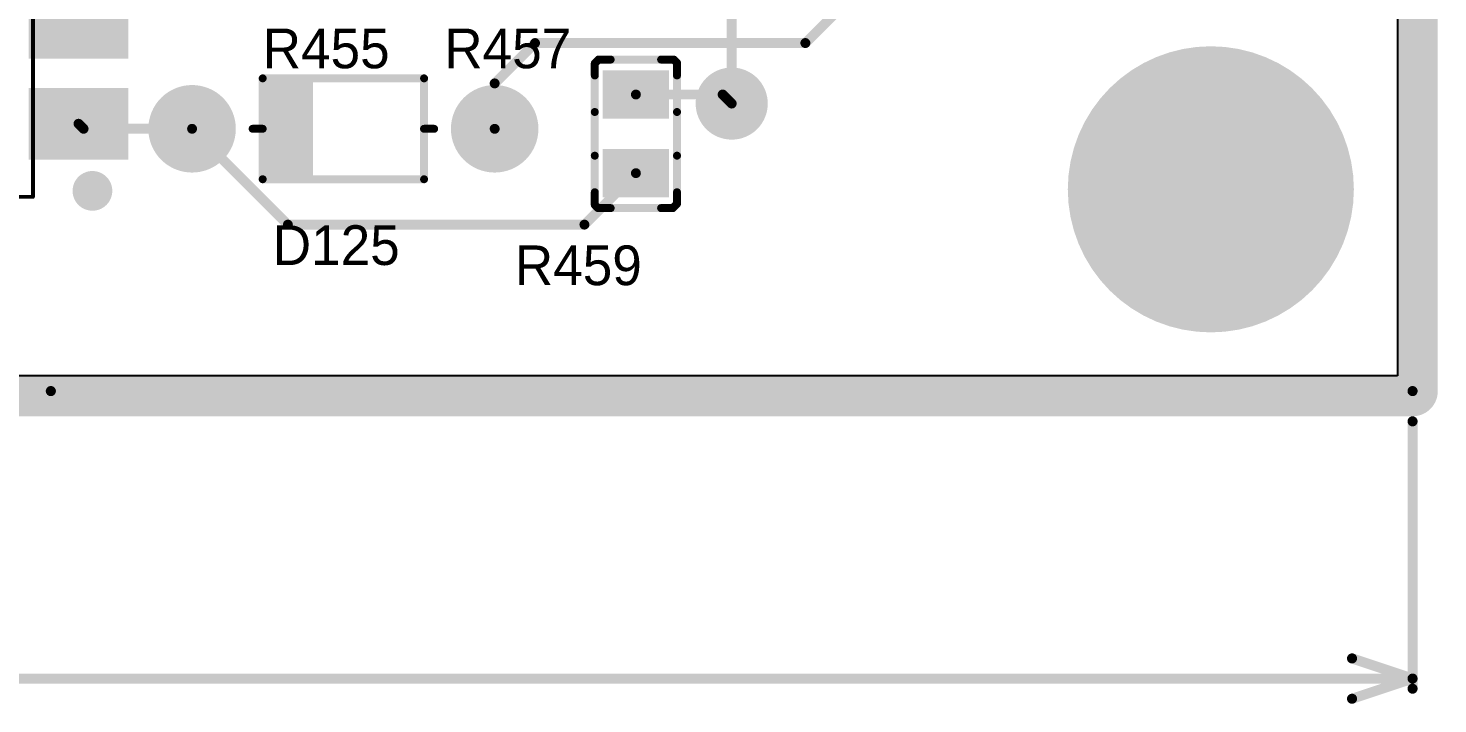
# Model space of a CAD drawing. Header units: millimetres. Extents: x 37 to 228, y -28 to 210.
# Drawn here: x 192.5 to 228, y 59.47 to 76.48 of the extents above; entities that cross this region are included whole.
import ezdxf

# ---------------------------------------------------------------- set-up
doc = ezdxf.new("R2010")
doc.units = ezdxf.units.MM
for name, color, linetype in [('BottomLayer', 5, 'Continuous'), ('BottomSolder', 6, 'Continuous'), ('InternalPlane1', 76, 'Continuous'), ('InternalPlane2', 16, 'Continuous'), ('KeepOutLayer', 6, 'Continuous'), ('Mechanical13', 56, 'Continuous'), ('MultiLayer', 9, 'Continuous'), ('TopLayer', 1, 'Continuous'), ('TopOverlay', 2, 'Continuous'), ('TopPaste', 8, 'Continuous'), ('TopSolder', 216, 'Continuous')]:
    doc.layers.add(name, color=color, linetype=linetype)

# ---------------------------------------------------------------- blocks, each defined once
blk = doc.blocks.new('DIODE_0_3_170')
at = {"layer": 'BottomLayer', "const_width": 1}
for points in [[(-4.31, 0, 1), (-3.31, 0, 1)], [(3.31, 0, 1), (4.31, 0, 1)]]:
    blk.add_lwpolyline(points, format="xyb", close=True, dxfattribs=at)
at = {"layer": 'BottomSolder', "const_width": 1.102}
for points in [[(-4.361, 0, 1), (-3.259, 0, 1)], [(3.259, 0, 1), (4.361, 0, 1)]]:
    blk.add_lwpolyline(points, format="xyb", close=True, dxfattribs=at)
at = {"layer": 'InternalPlane1', "const_width": 1.008}
for points in [[(-4.314, 0, 1), (-3.306, 0, 1)], [(3.306, 0, 1), (4.314, 0, 1)]]:
    blk.add_lwpolyline(points, format="xyb", close=True, dxfattribs=at)
at = {"layer": 'InternalPlane2', "const_width": 1.008}
for points in [[(-4.314, 0, 1), (-3.306, 0, 1)], [(3.306, 0, 1), (4.314, 0, 1)]]:
    blk.add_lwpolyline(points, format="xyb", close=True, dxfattribs=at)
at = {"layer": 'MultiLayer', "const_width": 1}
for points in [[(-4.31, 0, 1), (-3.31, 0, 1)], [(3.31, 0, 1), (4.31, 0, 1)]]:
    blk.add_lwpolyline(points, format="xyb", close=True, dxfattribs=at)
at = {"layer": 'TopLayer', "const_width": 1}
for points in [[(-4.31, 0, 1), (-3.31, 0, 1)], [(3.31, 0, 1), (4.31, 0, 1)]]:
    blk.add_lwpolyline(points, format="xyb", close=True, dxfattribs=at)
at = {"layer": 'TopOverlay', "const_width": 0.2}
for points in [[(-2.032, 1.27), (-2.032, -1.27)], [(2.032, 1.27), (-2.032, 1.27)], [(2.032, 1.27), (2.032, -1.27)], [(-2.032, 0), (-2.286, 0)], [(2.286, 0), (2.032, 0)], [(2.032, -1.27), (-2.032, -1.27)]]:
    blk.add_lwpolyline(points, dxfattribs=at)
at = {"layer": 'TopOverlay', "const_width": 0.1}
for points in [[(-2.082, 1.27, 1), (-1.982, 1.27, 1)], [(-2.082, 1.27, 1), (-1.982, 1.27, 1)], [(1.982, 1.27, 1), (2.082, 1.27, 1)], [(1.982, 1.27, 1), (2.082, 1.27, 1)], [(-2.336, 0, 1), (-2.236, 0, 1)], [(-2.082, 0, 1), (-1.982, 0, 1)], [(1.982, 0, 1), (2.082, 0, 1)], [(2.236, 0, 1), (2.336, 0, 1)], [(-2.082, -1.27, 1), (-1.982, -1.27, 1)], [(-2.082, -1.27, 1), (-1.982, -1.27, 1)], [(1.982, -1.27, 1), (2.082, -1.27, 1)], [(1.982, -1.27, 1), (2.082, -1.27, 1)]]:
    blk.add_lwpolyline(points, format="xyb", close=True, dxfattribs=at)
at = {"layer": 'TopOverlay'}
blk.add_solid([(0.762, -1.27), (2.032, -1.27), (0.762, 1.27), (2.032, 1.27)], dxfattribs=at)
at = {"layer": 'TopSolder', "const_width": 1.102}
for points in [[(-4.361, 0, 1), (-3.259, 0, 1)], [(3.259, 0, 1), (4.361, 0, 1)]]:
    blk.add_lwpolyline(points, format="xyb", close=True, dxfattribs=at)
blk = doc.blocks.new('LC_0805_R_180')
at = {"layer": 'TopLayer'}
for points in [[(-0.482, 0.735), (-1.498, 0.735), (-0.482, -0.735), (-1.498, -0.735)], [(1.498, 0.735), (0.482, 0.735), (1.498, -0.735), (0.482, -0.735)]]:
    blk.add_solid(points, dxfattribs=at)
at = {"layer": 'TopOverlay', "const_width": 0.2}
for points in [[(-1.789, 1.035), (-1.87, 0.954)], [(-1.789, 1.035), (-1.47, 1.035)], [(-1.47, 1.035), (-0.55, 1.035)], [(-0.55, 1.035), (0.55, 1.035)], [(0.55, 1.035), (1.47, 1.035)], [(1.47, 1.035), (1.777, 1.035)], [(1.777, 1.035), (1.87, 0.942)], [(-1.87, 0.954), (-1.87, 0.635)], [(-1.87, 0.635), (-1.87, -0.635)], [(1.87, 0.942), (1.87, 0.635)], [(1.87, 0.635), (1.87, -0.635)], [(-1.87, -0.635), (-1.87, -0.93)], [(1.87, -0.635), (1.87, -0.955)], [(-1.87, -0.93), (-1.765, -1.035)], [(-1.765, -1.035), (-1.47, -1.035)], [(-1.47, -1.035), (-0.55, -1.035)], [(-0.55, -1.035), (0.55, -1.035)], [(0.55, -1.035), (1.47, -1.035)], [(1.47, -1.035), (1.79, -1.035)], [(1.87, -0.955), (1.79, -1.035)]]:
    blk.add_lwpolyline(points, dxfattribs=at)
at = {"layer": 'TopOverlay', "const_width": 0.1}
for points in [[(-1.839, 1.035, 1), (-1.739, 1.035, 1)], [(-1.839, 1.035, 1), (-1.739, 1.035, 1)], [(-1.52, 1.035, 1), (-1.42, 1.035, 1)], [(-1.52, 1.035, 1), (-1.42, 1.035, 1)], [(-0.6, 1.035, 1), (-0.5, 1.035, 1)], [(-0.6, 1.035, 1), (-0.5, 1.035, 1)], [(0.5, 1.035, 1), (0.6, 1.035, 1)], [(0.5, 1.035, 1), (0.6, 1.035, 1)], [(1.42, 1.035, 1), (1.52, 1.035, 1)], [(1.42, 1.035, 1), (1.52, 1.035, 1)], [(1.727, 1.035, 1), (1.827, 1.035, 1)], [(1.727, 1.035, 1), (1.827, 1.035, 1)], [(-1.92, 0.954, 1), (-1.82, 0.954, 1)], [(-1.92, 0.954, 1), (-1.82, 0.954, 1)], [(-1.92, 0.635, 1), (-1.82, 0.635, 1)], [(-1.92, 0.635, 1), (-1.82, 0.635, 1)], [(1.82, 0.942, 1), (1.92, 0.942, 1)], [(1.82, 0.942, 1), (1.92, 0.942, 1)], [(1.82, 0.635, 1), (1.92, 0.635, 1)], [(1.82, 0.635, 1), (1.92, 0.635, 1)], [(-1.92, -0.635, 1), (-1.82, -0.635, 1)], [(-1.92, -0.635, 1), (-1.82, -0.635, 1)], [(1.82, -0.635, 1), (1.92, -0.635, 1)], [(1.82, -0.635, 1), (1.92, -0.635, 1)], [(-1.92, -0.93, 1), (-1.82, -0.93, 1)], [(-1.92, -0.93, 1), (-1.82, -0.93, 1)], [(-1.815, -1.035, 1), (-1.715, -1.035, 1)], [(-1.815, -1.035, 1), (-1.715, -1.035, 1)], [(-1.52, -1.035, 1), (-1.42, -1.035, 1)], [(-1.52, -1.035, 1), (-1.42, -1.035, 1)], [(-0.6, -1.035, 1), (-0.5, -1.035, 1)], [(-0.6, -1.035, 1), (-0.5, -1.035, 1)], [(0.5, -1.035, 1), (0.6, -1.035, 1)], [(0.5, -1.035, 1), (0.6, -1.035, 1)], [(1.42, -1.035, 1), (1.52, -1.035, 1)], [(1.42, -1.035, 1), (1.52, -1.035, 1)], [(1.74, -1.035, 1), (1.84, -1.035, 1)], [(1.74, -1.035, 1), (1.84, -1.035, 1)], [(1.82, -0.955, 1), (1.92, -0.955, 1)], [(1.82, -0.955, 1), (1.92, -0.955, 1)]]:
    blk.add_lwpolyline(points, format="xyb", close=True, dxfattribs=at)
at = {"layer": 'TopPaste'}
for points in [[(-0.482, 0.735), (-1.498, 0.735), (-0.482, -0.735), (-1.498, -0.735)], [(1.498, 0.735), (0.482, 0.735), (1.498, -0.735), (0.482, -0.735)]]:
    blk.add_solid(points, dxfattribs=at)
at = {"layer": 'TopSolder'}
for points in [[(-0.38, 0.837), (-1.6, 0.837), (-0.38, -0.837), (-1.6, -0.837)], [(1.6, 0.837), (0.38, 0.837), (1.6, -0.837), (0.38, -0.837)]]:
    blk.add_solid(points, dxfattribs=at)
blk = doc.blocks.new('LC_SMD_8_9_0___183')
at = {"layer": 'Mechanical13', "const_width": 0.1}
for points in [[(5.65, 4.5), (-5.65, 4.5)], [(-5.65, -4.5), (-5.65, 4.5)], [(5.65, -4.5), (5.65, 4.5)], [(5.65, -4.5), (-5.65, -4.5)]]:
    blk.add_lwpolyline(points, dxfattribs=at)
at = {"layer": 'Mechanical13'}
for points, const_width in [([(-5.675, 4.5, 1), (-5.625, 4.5, 1)], 0.05), ([(-5.675, 4.5, 1), (-5.625, 4.5, 1)], 0.05), ([(5.625, 4.5, 1), (5.675, 4.5, 1)], 0.05), ([(5.625, 4.5, 1), (5.675, 4.5, 1)], 0.05), ([(5.3, 3.3, 1), (3.7, 3.3, 1)], 0.1), ([(3.675, 3.3, 1), (3.725, 3.3, 1)], 0.05), ([(5.275, 3.3, 1), (5.325, 3.3, 1)], 0.05), ([(-5.675, -4.5, 1), (-5.625, -4.5, 1)], 0.05), ([(-5.675, -4.5, 1), (-5.625, -4.5, 1)], 0.05), ([(5.625, -4.5, 1), (5.675, -4.5, 1)], 0.05), ([(5.625, -4.5, 1), (5.675, -4.5, 1)], 0.05)]:
    blk.add_lwpolyline(points, format="xyb", close=True, dxfattribs=dict(at, const_width=const_width))
at = {"layer": 'TopLayer'}
for points in [[(-4.61, 4.5), (-3.01, 4.5), (-4.61, 6.8), (-3.01, 6.8)], [(-2.07, 4.5), (-0.47, 4.5), (-2.07, 6.8), (-0.47, 6.8)], [(0.47, 4.5), (2.07, 4.5), (0.47, 6.8), (2.07, 6.8)], [(3.01, 4.5), (4.61, 4.5), (3.01, 6.8), (4.61, 6.8)], [(-3.01, -4.5), (-4.61, -4.5), (-3.01, -6.8), (-4.61, -6.8)], [(-0.47, -4.5), (-2.07, -4.5), (-0.47, -6.8), (-2.07, -6.8)], [(2.07, -4.5), (0.47, -4.5), (2.07, -6.8), (0.47, -6.8)], [(4.61, -4.5), (3.01, -4.5), (4.61, -6.8), (3.01, -6.8)]]:
    blk.add_solid(points, dxfattribs=at)
at = {"layer": 'TopOverlay'}
for points, const_width in [([(5.75, 6, 1), (5.25, 6, 1)], 0.5), ([(5.125, 6, 1), (5.375, 6, 1)], 0.25), ([(5.625, 6, 1), (5.875, 6, 1)], 0.25), ([(-5.463, 4, 1), (-5.336, 4, 1)], 0.127), ([(-5.463, 4, 1), (-5.336, 4, 1)], 0.127), ([(5.336, 4, 1), (5.463, 4, 1)], 0.127), ([(5.336, 4, 1), (5.463, 4, 1)], 0.127), ([(4.7, 3, 1), (4.1, 3, 1)], 0.7), ([(3.925, 3, 1), (4.275, 3, 1)], 0.35), ([(4.525, 3, 1), (4.875, 3, 1)], 0.35), ([(-5.463, -4, 1), (-5.336, -4, 1)], 0.127), ([(-5.463, -4, 1), (-5.336, -4, 1)], 0.127), ([(5.336, -4, 1), (5.463, -4, 1)], 0.127), ([(5.336, -4, 1), (5.463, -4, 1)], 0.127)]:
    blk.add_lwpolyline(points, format="xyb", close=True, dxfattribs=dict(at, const_width=const_width))
at = {"layer": 'TopOverlay', "const_width": 0.254}
for points in [[(-5.4, -4), (-5.4, 4)], [(5.4, 4), (-5.4, 4)], [(5.4, -4), (5.4, 4)], [(5.4, -4), (-5.4, -4)]]:
    blk.add_lwpolyline(points, dxfattribs=at)
at = {"layer": 'TopPaste'}
for points in [[(-4.61, 4.5), (-3.01, 4.5), (-4.61, 6.8), (-3.01, 6.8)], [(-2.07, 4.5), (-0.47, 4.5), (-2.07, 6.8), (-0.47, 6.8)], [(0.47, 4.5), (2.07, 4.5), (0.47, 6.8), (2.07, 6.8)], [(3.01, 4.5), (4.61, 4.5), (3.01, 6.8), (4.61, 6.8)], [(-3.01, -4.5), (-4.61, -4.5), (-3.01, -6.8), (-4.61, -6.8)], [(-0.47, -4.5), (-2.07, -4.5), (-0.47, -6.8), (-2.07, -6.8)], [(2.07, -4.5), (0.47, -4.5), (2.07, -6.8), (0.47, -6.8)], [(4.61, -4.5), (3.01, -4.5), (4.61, -6.8), (3.01, -6.8)]]:
    blk.add_solid(points, dxfattribs=at)
at = {"layer": 'TopSolder'}
for points in [[(-4.712, 4.398), (-2.908, 4.398), (-4.712, 6.902), (-2.908, 6.902)], [(-2.172, 4.398), (-0.368, 4.398), (-2.172, 6.902), (-0.368, 6.902)], [(0.368, 4.398), (2.172, 4.398), (0.368, 6.902), (2.172, 6.902)], [(2.908, 4.398), (4.712, 4.398), (2.908, 6.902), (4.712, 6.902)], [(-2.908, -4.398), (-4.712, -4.398), (-2.908, -6.902), (-4.712, -6.902)], [(-0.368, -4.398), (-2.172, -4.398), (-0.368, -6.902), (-2.172, -6.902)], [(2.172, -4.398), (0.368, -4.398), (2.172, -6.902), (0.368, -6.902)], [(4.712, -4.398), (2.908, -4.398), (4.712, -6.902), (2.908, -6.902)]]:
    blk.add_solid(points, dxfattribs=at)

msp = doc.modelspace()

# ---------------------------------------------------------------- linework, layer by layer
at = {"layer": 'BottomLayer', "const_width": 0.25}
msp.add_lwpolyline([(210.215, 74.579), (210.215, 83.342)], dxfattribs=at)
at = {"layer": 'BottomLayer'}
for points, const_width in [([(220.53, 72.42, 1), (224.03, 72.42, 1)], 3.5), ([(209.84, 74.579, 1), (210.59, 74.579, 1)], 0.75), ([(210.153, 74.579, 1), (210.277, 74.579, 1)], 0.125)]:
    msp.add_lwpolyline(points, format="xyb", close=True, dxfattribs=dict(at, const_width=const_width))
at = {"layer": 'BottomSolder', "const_width": 3.602}
msp.add_lwpolyline([(220.479, 72.42, 1), (224.081, 72.42, 1)], format="xyb", close=True, dxfattribs=at)
at = {"layer": 'InternalPlane1'}
for p, q in [((226.977, 95.186), (226.977, 67.723)), ((226.977, 67.723), (47.403, 67.723))]:
    msp.add_line(p, q, dxfattribs=at)
at = {"layer": 'InternalPlane1', "const_width": 1.016}
for points in [[(227.487, 67.34), (227.487, 209.707)], [(47.02, 67.213), (227.36, 67.213)]]:
    msp.add_lwpolyline(points, dxfattribs=at)
at = {"layer": 'InternalPlane1'}
for points, const_width in [([(209.761, 74.579, 1), (210.669, 74.579, 1)], 0.908), ([(221.151, 72.42, 1), (223.409, 72.42, 1)], 2.258), ([(227.233, 67.34, 1), (227.741, 67.34, 1)], 0.508), ([(227.233, 67.34, 1), (227.741, 67.34, 1)], 0.508), ([(227.106, 67.213, 1), (227.614, 67.213, 1)], 0.508), ([(227.106, 67.213, 1), (227.614, 67.213, 1)], 0.508)]:
    msp.add_lwpolyline(points, format="xyb", close=True, dxfattribs=dict(at, const_width=const_width))
at = {"layer": 'InternalPlane1', "const_width": 1.016}
msp.add_lwpolyline([(227.487, 67.34, -0.414214), (227.36, 67.213)], format="xyb", dxfattribs=at)
at = {"layer": 'InternalPlane2'}
for p, q in [((226.977, 95.159), (226.977, 67.723)), ((226.977, 67.723), (164.497, 67.723))]:
    msp.add_line(p, q, dxfattribs=at)
at = {"layer": 'InternalPlane2', "const_width": 1.016}
for points in [[(227.487, 67.34), (227.487, 209.707)], [(47.02, 67.213), (227.36, 67.213)]]:
    msp.add_lwpolyline(points, dxfattribs=at)
at = {"layer": 'InternalPlane2'}
for points, const_width in [([(209.761, 74.579, 1), (210.669, 74.579, 1)], 0.908), ([(221.151, 72.42, 1), (223.409, 72.42, 1)], 2.258), ([(227.233, 67.34, 1), (227.741, 67.34, 1)], 0.508), ([(227.233, 67.34, 1), (227.741, 67.34, 1)], 0.508), ([(227.106, 67.213, 1), (227.614, 67.213, 1)], 0.508), ([(227.106, 67.213, 1), (227.614, 67.213, 1)], 0.508)]:
    msp.add_lwpolyline(points, format="xyb", close=True, dxfattribs=dict(at, const_width=const_width))
at = {"layer": 'InternalPlane2', "const_width": 1.016}
msp.add_lwpolyline([(227.487, 67.34, -0.414214), (227.36, 67.213)], format="xyb", dxfattribs=at)
at = {"layer": 'KeepOutLayer', "const_width": 0.254}
for points in [[(227.36, 67.34), (227.36, 209.707)], [(47.02, 67.34), (193.07, 67.34)], [(193.07, 67.34), (227.36, 67.34)]]:
    msp.add_lwpolyline(points, dxfattribs=at)
at = {"layer": 'KeepOutLayer', "const_width": 0.127}
for points in [[(193.006, 67.34, 1), (193.133, 67.34, 1)], [(193.006, 67.34, 1), (193.133, 67.34, 1)], [(227.296, 67.34, 1), (227.423, 67.34, 1)], [(227.296, 67.34, 1), (227.423, 67.34, 1)]]:
    msp.add_lwpolyline(points, format="xyb", close=True, dxfattribs=at)
at = {"layer": 'MultiLayer'}
for points, const_width in [([(220.53, 72.42, 1), (224.03, 72.42, 1)], 3.5), ([(209.84, 74.579, 1), (210.59, 74.579, 1)], 0.75)]:
    msp.add_lwpolyline(points, format="xyb", close=True, dxfattribs=dict(at, const_width=const_width))
at = {"layer": 'TopLayer'}
for points, const_width in [([(212.07, 76.103), (215.803, 79.836)], 0.25), ([(204.246, 75.087), (205.262, 76.103)], 0.25), ([(205.262, 76.103), (212.07, 76.103)], 0.25), ([(204.246, 73.944), (204.246, 75.087)], 0.25), ([(207.802, 74.807), (209.987, 74.807)], 0.25), ([(209.987, 74.807), (210.215, 74.579)], 0.25), ([(193.767, 74.071), (193.894, 73.944)], 0.25), ([(193.894, 73.944), (196.626, 73.944)], 0.25), ([(196.626, 73.944), (199.039, 71.531)], 0.25), ([(206.506, 71.531), (207.802, 72.827)], 0.25), ([(199.039, 71.531), (206.506, 71.531)], 0.25), ([(227.36, 59.847), (227.36, 66.578)], 0.254), ([(225.836, 60.609), (227.36, 60.101)], 0.254), ([(141.253, 60.101), (227.36, 60.101)], 0.254), ([(225.836, 59.593), (227.36, 60.101)], 0.254)]:
    msp.add_lwpolyline(points, dxfattribs=dict(at, const_width=const_width))
for points, const_width in [([(205.2, 76.103, 1), (205.324, 76.103, 1)], 0.125), ([(205.2, 76.103, 1), (205.324, 76.103, 1)], 0.125), ([(212.007, 76.103, 1), (212.132, 76.103, 1)], 0.125), ([(212.007, 76.103, 1), (212.132, 76.103, 1)], 0.125), ([(220.53, 72.42, 1), (224.03, 72.42, 1)], 3.5), ([(209.84, 74.579, 1), (210.59, 74.579, 1)], 0.75), ([(204.184, 75.087, 1), (204.308, 75.087, 1)], 0.125), ([(204.184, 75.087, 1), (204.308, 75.087, 1)], 0.125), ([(207.74, 74.807, 1), (207.864, 74.807, 1)], 0.125), ([(209.925, 74.807, 1), (210.049, 74.807, 1)], 0.125), ([(209.925, 74.807, 1), (210.049, 74.807, 1)], 0.125), ([(210.153, 74.579, 1), (210.277, 74.579, 1)], 0.125), ([(193.704, 74.071, 1), (193.829, 74.071, 1)], 0.125), ([(193.831, 73.944, 1), (193.956, 73.944, 1)], 0.125), ([(193.831, 73.944, 1), (193.956, 73.944, 1)], 0.125), ([(196.564, 73.944, 1), (196.688, 73.944, 1)], 0.125), ([(196.564, 73.944, 1), (196.688, 73.944, 1)], 0.125), ([(204.184, 73.944, 1), (204.308, 73.944, 1)], 0.125), ([(207.74, 72.827, 1), (207.864, 72.827, 1)], 0.125), ([(198.977, 71.531, 1), (199.101, 71.531, 1)], 0.125), ([(198.977, 71.531, 1), (199.101, 71.531, 1)], 0.125), ([(206.444, 71.531, 1), (206.568, 71.531, 1)], 0.125), ([(206.444, 71.531, 1), (206.568, 71.531, 1)], 0.125), ([(227.296, 66.578, 1), (227.423, 66.578, 1)], 0.127), ([(225.772, 60.609, 1), (225.899, 60.609, 1)], 0.127), ([(227.296, 60.101, 1), (227.423, 60.101, 1)], 0.127), ([(227.296, 60.101, 1), (227.423, 60.101, 1)], 0.127), ([(227.296, 60.101, 1), (227.423, 60.101, 1)], 0.127), ([(225.772, 59.593, 1), (225.899, 59.593, 1)], 0.127), ([(227.296, 59.847, 1), (227.423, 59.847, 1)], 0.127)]:
    msp.add_lwpolyline(points, format="xyb", close=True, dxfattribs=dict(at, const_width=const_width))
at = {"layer": 'TopSolder', "const_width": 3.602}
msp.add_lwpolyline([(220.479, 72.42, 1), (224.081, 72.42, 1)], format="xyb", close=True, dxfattribs=at)

# ---------------------------------------------------------------- block references
for name, p, rotation in [('LC_SMD_8_9_0___183', (188.117, 77.881), 270), ('LC_0805_R_180', (207.802, 73.817), 90), ('DIODE_0_3_170', (200.436, 73.944), 180)]:
    msp.add_blockref(name, p, dxfattribs=dict(rotation=rotation))

# ---------------------------------------------------------------- texts
at = {"layer": 'TopOverlay'}
for s, p in [('R455', (198.404, 75.468)), ('R457', (202.976, 75.468)), ('D125', (198.658, 70.515)), ('R459', (204.754, 70.007))]:
    msp.add_text(s, height=1, dxfattribs=at).set_placement(p)

doc.saveas('drawing.dxf')
